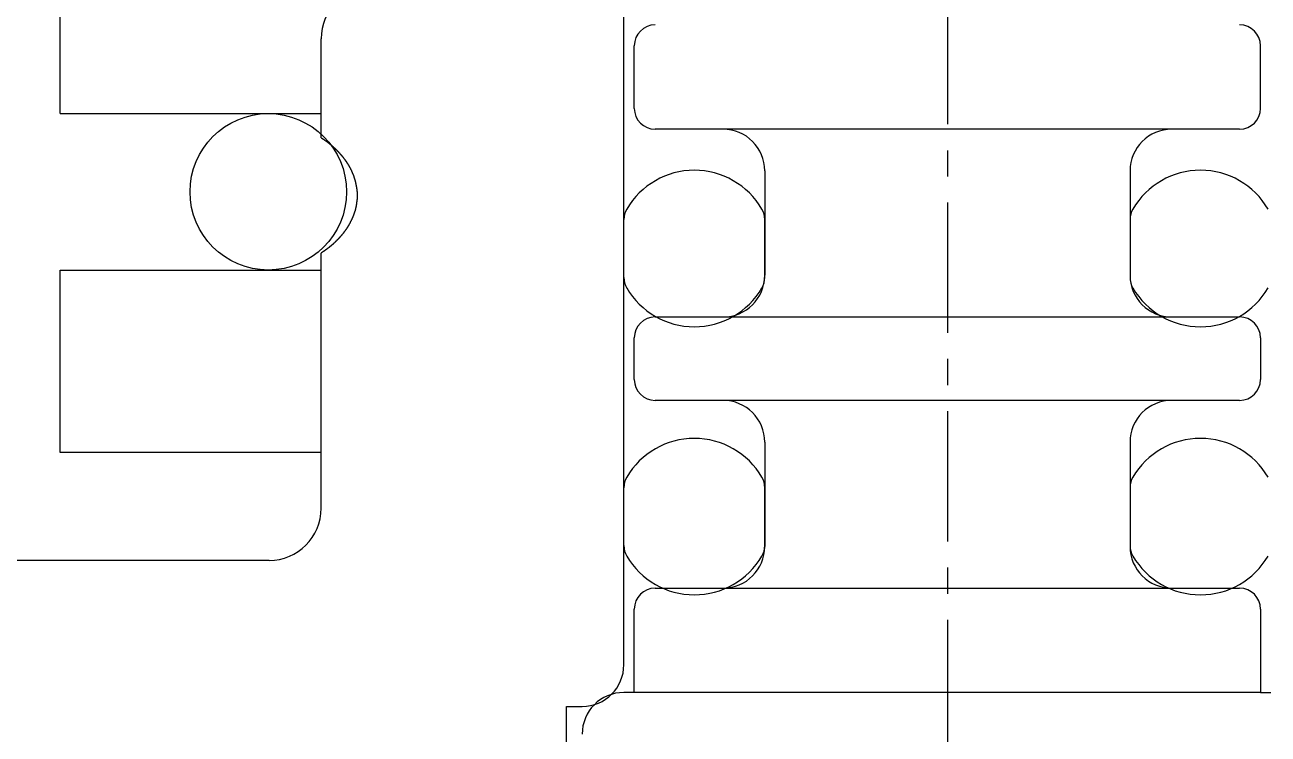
# Model space of a CAD drawing. Extents: x 112 to 170, y 97 to 229.
# Drawn here: x 129.13 to 141.05, y 157.31 to 164.11 of the extents above; entities that cross this region are included whole.
import ezdxf

# ---------------------------------------------------------------- set-up
doc = ezdxf.new("R2010")
doc.units = 0
doc.linetypes.add('CENTER', pattern=[2, 1.25, -0.25, 0.25, -0.25])
doc.layers.get('0').update_dxf_attribs({"linetype": 'CONTINUOUS'})
doc.layers.add('CENTER', color=1, linetype='CENTER')

msp = doc.modelspace()

# ---------------------------------------------------------------- linework, layer by layer
at = {"color": 7, "linetype": 'CONTINUOUS'}
for p, q in [((129.474, 163.258), (129.474, 171.008)), ((134.874, 157.974), (134.874, 164.474)), ((131.974, 163.026), (131.974, 163.974)), ((134.974, 163.308), (134.974, 163.908)), ((140.974, 163.308), (140.974, 163.908)), ((129.474, 163.258), (131.974, 163.258)), ((135.824, 163.108), (135.174, 163.108)), ((140.124, 163.108), (135.824, 163.108)), ((140.774, 163.108), (140.124, 163.108)), ((136.224, 162.708), (136.224, 161.708)), ((139.724, 162.708), (139.724, 161.708)), ((134.874, 161.686), (134.874, 162.241)), ((136.224, 161.686), (136.224, 162.241)), ((139.724, 162.241), (139.724, 161.686)), ((131.974, 159.474), (131.974, 161.921)), ((129.474, 161.758), (131.974, 161.758)), ((129.474, 160.008), (129.474, 161.758)), ((135.174, 161.308), (135.824, 161.308)), ((135.824, 161.308), (140.124, 161.308)), ((140.124, 161.308), (140.774, 161.308)), ((134.974, 160.708), (134.974, 161.108)), ((140.974, 161.108), (140.974, 160.708)), ((135.824, 160.508), (135.174, 160.508)), ((140.124, 160.508), (135.824, 160.508)), ((140.774, 160.508), (140.124, 160.508)), ((136.224, 160.108), (136.224, 159.108)), ((139.724, 160.108), (139.724, 159.108)), ((131.974, 160.008), (129.474, 160.008)), ((134.874, 159.116), (134.874, 159.671)), ((136.224, 159.116), (136.224, 159.671)), ((139.724, 159.671), (139.724, 159.116)), ((131.474, 158.974), (128.552, 158.974)), ((135.174, 158.708), (135.824, 158.708)), ((135.824, 158.708), (140.124, 158.708)), ((140.124, 158.708), (140.774, 158.708)), ((134.974, 157.708), (134.974, 158.508)), ((140.974, 158.508), (140.974, 157.708)), ((134.974, 157.708), (134.874, 157.708)), ((140.974, 157.708), (134.974, 157.708)), ((140.974, 157.708), (141.074, 157.708)), ((134.324, 154.474), (134.324, 157.574)), ((134.324, 157.574), (134.474, 157.574))]:
    msp.add_line(p, q, dxfattribs=at)
at = {"color": 7}
msp.add_polyline3d([(131.974, 163.026, 0), (131.975, 163.025, 0), (131.977, 163.024, 0), (131.978, 163.023, 0), (131.979, 163.023, 0), (131.981, 163.022, 0), (131.982, 163.021, 0), (131.983, 163.02, 0), (131.985, 163.019, 0), (131.986, 163.018, 0), (131.987, 163.017, 0), (131.989, 163.016, 0), (131.99, 163.016, 0), (131.991, 163.015, 0), (131.992, 163.014, 0), (131.994, 163.013, 0), (131.995, 163.012, 0), (131.996, 163.011, 0), (131.998, 163.01, 0), (131.999, 163.009, 0), (132, 163.009, 0), (132.002, 163.008, 0), (132.003, 163.007, 0), (132.004, 163.006, 0), (132.005, 163.005, 0), (132.007, 163.004, 0), (132.008, 163.003, 0), (132.009, 163.002, 0), (132.011, 163.001, 0), (132.012, 163, 0), (132.013, 163, 0), (132.014, 162.999, 0), (132.016, 162.998, 0), (132.017, 162.997, 0), (132.018, 162.996, 0), (132.02, 162.995, 0), (132.021, 162.994, 0), (132.022, 162.993, 0), (132.023, 162.992, 0), (132.025, 162.991, 0), (132.026, 162.99, 0), (132.027, 162.989, 0), (132.028, 162.989, 0), (132.03, 162.988, 0), (132.031, 162.987, 0), (132.032, 162.986, 0), (132.034, 162.985, 0), (132.035, 162.984, 0), (132.036, 162.983, 0), (132.037, 162.982, 0), (132.039, 162.981, 0), (132.04, 162.98, 0), (132.041, 162.979, 0), (132.042, 162.978, 0), (132.044, 162.977, 0), (132.045, 162.976, 0), (132.046, 162.975, 0), (132.047, 162.974, 0), (132.048, 162.973, 0), (132.05, 162.972, 0), (132.051, 162.971, 0), (132.052, 162.97, 0), (132.053, 162.969, 0), (132.055, 162.968, 0), (132.056, 162.967, 0), (132.057, 162.966, 0), (132.058, 162.965, 0), (132.06, 162.964, 0), (132.061, 162.963, 0), (132.062, 162.962, 0), (132.063, 162.961, 0), (132.064, 162.96, 0), (132.066, 162.959, 0), (132.067, 162.958, 0), (132.068, 162.957, 0), (132.069, 162.956, 0), (132.07, 162.955, 0), (132.072, 162.954, 0), (132.073, 162.953, 0), (132.074, 162.952, 0), (132.075, 162.951, 0), (132.076, 162.95, 0), (132.078, 162.949, 0), (132.079, 162.948, 0), (132.08, 162.947, 0), (132.081, 162.946, 0), (132.082, 162.945, 0), (132.083, 162.944, 0), (132.085, 162.943, 0), (132.086, 162.942, 0), (132.087, 162.941, 0), (132.088, 162.94, 0), (132.089, 162.939, 0), (132.09, 162.938, 0), (132.092, 162.937, 0), (132.093, 162.936, 0), (132.094, 162.935, 0), (132.095, 162.934, 0), (132.096, 162.932, 0), (132.097, 162.931, 0), (132.099, 162.93, 0), (132.1, 162.929, 0), (132.101, 162.928, 0), (132.102, 162.927, 0), (132.103, 162.926, 0), (132.104, 162.925, 0), (132.105, 162.924, 0), (132.106, 162.923, 0), (132.108, 162.922, 0), (132.109, 162.921, 0), (132.11, 162.919, 0), (132.111, 162.918, 0), (132.112, 162.917, 0), (132.113, 162.916, 0), (132.114, 162.915, 0), (132.115, 162.914, 0), (132.117, 162.913, 0), (132.118, 162.912, 0), (132.119, 162.911, 0), (132.12, 162.909, 0), (132.121, 162.908, 0), (132.122, 162.907, 0), (132.123, 162.906, 0), (132.124, 162.905, 0), (132.125, 162.904, 0), (132.127, 162.903, 0), (132.128, 162.902, 0), (132.129, 162.9, 0), (132.13, 162.899, 0), (132.131, 162.898, 0), (132.132, 162.897, 0), (132.133, 162.896, 0), (132.134, 162.895, 0), (132.135, 162.894, 0), (132.136, 162.893, 0), (132.137, 162.891, 0), (132.139, 162.89, 0), (132.14, 162.889, 0), (132.141, 162.888, 0), (132.142, 162.887, 0), (132.143, 162.886, 0), (132.144, 162.884, 0), (132.145, 162.883, 0), (132.146, 162.882, 0), (132.147, 162.881, 0), (132.148, 162.88, 0), (132.149, 162.879, 0), (132.15, 162.877, 0), (132.151, 162.876, 0), (132.152, 162.875, 0), (132.153, 162.874, 0), (132.154, 162.873, 0), (132.155, 162.872, 0), (132.156, 162.87, 0), (132.158, 162.869, 0), (132.159, 162.868, 0), (132.16, 162.867, 0), (132.161, 162.866, 0), (132.162, 162.865, 0), (132.163, 162.863, 0), (132.164, 162.862, 0), (132.165, 162.861, 0), (132.166, 162.86, 0), (132.167, 162.859, 0), (132.168, 162.857, 0), (132.169, 162.856, 0), (132.17, 162.855, 0), (132.171, 162.854, 0), (132.172, 162.853, 0), (132.173, 162.851, 0), (132.174, 162.85, 0), (132.175, 162.849, 0), (132.176, 162.848, 0), (132.177, 162.846, 0), (132.178, 162.845, 0), (132.179, 162.844, 0), (132.18, 162.843, 0), (132.181, 162.842, 0), (132.182, 162.84, 0), (132.183, 162.839, 0), (132.184, 162.838, 0), (132.185, 162.837, 0), (132.186, 162.835, 0), (132.187, 162.834, 0), (132.188, 162.833, 0), (132.189, 162.832, 0), (132.189, 162.83, 0), (132.19, 162.829, 0), (132.191, 162.828, 0), (132.192, 162.827, 0), (132.193, 162.825, 0), (132.194, 162.824, 0), (132.195, 162.823, 0), (132.196, 162.822, 0), (132.197, 162.82, 0), (132.198, 162.819, 0), (132.199, 162.818, 0), (132.2, 162.817, 0), (132.201, 162.815, 0), (132.202, 162.814, 0), (132.203, 162.813, 0), (132.204, 162.812, 0), (132.204, 162.81, 0), (132.205, 162.809, 0), (132.206, 162.808, 0), (132.207, 162.806, 0), (132.208, 162.805, 0), (132.209, 162.804, 0), (132.21, 162.803, 0), (132.211, 162.801, 0), (132.212, 162.8, 0), (132.213, 162.799, 0), (132.213, 162.797, 0), (132.214, 162.796, 0), (132.215, 162.795, 0), (132.216, 162.793, 0), (132.217, 162.792, 0), (132.218, 162.791, 0), (132.219, 162.789, 0), (132.22, 162.788, 0), (132.22, 162.787, 0), (132.221, 162.786, 0), (132.222, 162.784, 0), (132.223, 162.783, 0), (132.224, 162.782, 0), (132.225, 162.78, 0), (132.226, 162.779, 0), (132.226, 162.778, 0), (132.227, 162.776, 0), (132.228, 162.775, 0), (132.229, 162.774, 0), (132.23, 162.772, 0), (132.23, 162.771, 0), (132.231, 162.77, 0), (132.232, 162.768, 0), (132.233, 162.767, 0), (132.234, 162.766, 0), (132.235, 162.764, 0), (132.235, 162.763, 0), (132.236, 162.761, 0), (132.237, 162.76, 0), (132.238, 162.759, 0), (132.239, 162.757, 0), (132.239, 162.756, 0), (132.24, 162.755, 0), (132.241, 162.753, 0), (132.242, 162.752, 0), (132.242, 162.751, 0), (132.243, 162.749, 0), (132.244, 162.748, 0), (132.245, 162.746, 0), (132.245, 162.745, 0), (132.246, 162.744, 0), (132.247, 162.742, 0), (132.248, 162.741, 0), (132.248, 162.74, 0), (132.249, 162.738, 0), (132.25, 162.737, 0), (132.251, 162.735, 0), (132.251, 162.734, 0), (132.252, 162.733, 0), (132.253, 162.731, 0), (132.254, 162.73, 0), (132.254, 162.728, 0), (132.255, 162.727, 0), (132.256, 162.726, 0), (132.256, 162.724, 0), (132.257, 162.723, 0), (132.258, 162.721, 0), (132.259, 162.72, 0), (132.259, 162.719, 0), (132.26, 162.717, 0), (132.261, 162.716, 0), (132.261, 162.714, 0), (132.262, 162.713, 0), (132.263, 162.711, 0), (132.263, 162.71, 0), (132.264, 162.709, 0), (132.265, 162.707, 0), (132.265, 162.706, 0), (132.266, 162.704, 0), (132.267, 162.703, 0), (132.267, 162.701, 0), (132.268, 162.7, 0), (132.269, 162.699, 0), (132.269, 162.697, 0), (132.27, 162.696, 0), (132.27, 162.694, 0), (132.271, 162.693, 0), (132.272, 162.691, 0), (132.272, 162.69, 0), (132.273, 162.688, 0), (132.273, 162.687, 0), (132.274, 162.686, 0), (132.275, 162.684, 0), (132.275, 162.683, 0), (132.276, 162.681, 0), (132.276, 162.68, 0), (132.277, 162.678, 0), (132.278, 162.677, 0), (132.278, 162.675, 0), (132.279, 162.674, 0), (132.279, 162.672, 0), (132.28, 162.671, 0), (132.28, 162.67, 0), (132.281, 162.668, 0), (132.282, 162.667, 0), (132.282, 162.665, 0), (132.283, 162.664, 0), (132.283, 162.662, 0), (132.284, 162.661, 0), (132.284, 162.659, 0), (132.285, 162.658, 0), (132.285, 162.656, 0), (132.286, 162.655, 0), (132.286, 162.653, 0), (132.287, 162.652, 0), (132.287, 162.65, 0), (132.288, 162.649, 0), (132.288, 162.647, 0), (132.289, 162.646, 0), (132.289, 162.644, 0), (132.29, 162.643, 0), (132.29, 162.641, 0), (132.291, 162.64, 0), (132.291, 162.638, 0), (132.292, 162.637, 0), (132.292, 162.635, 0), (132.293, 162.634, 0), (132.293, 162.632, 0), (132.294, 162.631, 0), (132.294, 162.629, 0), (132.294, 162.628, 0), (132.295, 162.626, 0), (132.295, 162.625, 0), (132.296, 162.623, 0), (132.296, 162.622, 0), (132.297, 162.62, 0), (132.297, 162.619, 0), (132.297, 162.617, 0), (132.298, 162.616, 0), (132.298, 162.614, 0), (132.299, 162.613, 0), (132.299, 162.611, 0), (132.299, 162.61, 0), (132.3, 162.608, 0), (132.3, 162.607, 0), (132.301, 162.605, 0), (132.301, 162.603, 0), (132.301, 162.602, 0), (132.302, 162.6, 0), (132.302, 162.599, 0), (132.302, 162.597, 0), (132.303, 162.596, 0), (132.303, 162.594, 0), (132.304, 162.593, 0), (132.304, 162.591, 0), (132.304, 162.59, 0), (132.305, 162.588, 0), (132.305, 162.587, 0), (132.305, 162.585, 0), (132.306, 162.584, 0), (132.306, 162.582, 0), (132.306, 162.58, 0), (132.306, 162.579, 0), (132.307, 162.577, 0), (132.307, 162.576, 0), (132.307, 162.574, 0), (132.308, 162.573, 0), (132.308, 162.571, 0), (132.308, 162.57, 0), (132.309, 162.568, 0), (132.309, 162.567, 0), (132.309, 162.565, 0), (132.309, 162.563, 0), (132.31, 162.562, 0), (132.31, 162.56, 0), (132.31, 162.559, 0), (132.31, 162.557, 0), (132.311, 162.556, 0), (132.311, 162.554, 0), (132.311, 162.553, 0), (132.311, 162.551, 0), (132.312, 162.549, 0), (132.312, 162.548, 0), (132.312, 162.546, 0), (132.312, 162.545, 0), (132.313, 162.543, 0), (132.313, 162.542, 0), (132.313, 162.54, 0), (132.313, 162.539, 0), (132.313, 162.537, 0), (132.314, 162.535, 0), (132.314, 162.534, 0), (132.314, 162.532, 0), (132.314, 162.531, 0), (132.314, 162.529, 0), (132.315, 162.528, 0), (132.315, 162.526, 0), (132.315, 162.525, 0), (132.315, 162.523, 0), (132.315, 162.521, 0), (132.316, 162.52, 0), (132.316, 162.518, 0), (132.316, 162.517, 0), (132.316, 162.515, 0), (132.316, 162.514, 0), (132.316, 162.512, 0), (132.317, 162.51, 0), (132.317, 162.509, 0), (132.317, 162.507, 0), (132.317, 162.506, 0), (132.317, 162.504, 0), (132.317, 162.503, 0), (132.317, 162.501, 0), (132.317, 162.5, 0), (132.318, 162.498, 0), (132.318, 162.496, 0), (132.318, 162.495, 0), (132.318, 162.493, 0), (132.318, 162.492, 0), (132.318, 162.49, 0), (132.318, 162.489, 0), (132.318, 162.487, 0), (132.318, 162.485, 0), (132.318, 162.484, 0), (132.318, 162.482, 0), (132.318, 162.481, 0), (132.318, 162.479, 0), (132.318, 162.478, 0), (132.318, 162.476, 0), (132.318, 162.474, 0), (132.318, 162.473, 0), (132.318, 162.471, 0), (132.318, 162.47, 0), (132.318, 162.468, 0), (132.318, 162.467, 0), (132.318, 162.465, 0), (132.318, 162.463, 0), (132.318, 162.462, 0), (132.318, 162.46, 0), (132.318, 162.459, 0), (132.318, 162.457, 0), (132.318, 162.456, 0), (132.318, 162.454, 0), (132.318, 162.452, 0), (132.318, 162.451, 0), (132.318, 162.449, 0), (132.318, 162.448, 0), (132.318, 162.446, 0), (132.317, 162.445, 0), (132.317, 162.443, 0), (132.317, 162.441, 0), (132.317, 162.44, 0), (132.317, 162.438, 0), (132.317, 162.437, 0), (132.317, 162.435, 0), (132.316, 162.434, 0), (132.316, 162.432, 0), (132.316, 162.43, 0), (132.316, 162.429, 0), (132.316, 162.427, 0), (132.315, 162.426, 0), (132.315, 162.424, 0), (132.315, 162.423, 0), (132.315, 162.421, 0), (132.315, 162.42, 0), (132.314, 162.418, 0), (132.314, 162.416, 0), (132.314, 162.415, 0), (132.314, 162.413, 0), (132.314, 162.412, 0), (132.313, 162.41, 0), (132.313, 162.409, 0), (132.313, 162.407, 0), (132.313, 162.406, 0), (132.313, 162.404, 0), (132.312, 162.402, 0), (132.312, 162.401, 0), (132.312, 162.399, 0), (132.312, 162.398, 0), (132.312, 162.396, 0), (132.312, 162.395, 0), (132.311, 162.393, 0), (132.311, 162.391, 0), (132.311, 162.39, 0), (132.311, 162.388, 0), (132.311, 162.387, 0), (132.31, 162.385, 0), (132.31, 162.384, 0), (132.31, 162.382, 0), (132.31, 162.381, 0), (132.309, 162.379, 0), (132.309, 162.377, 0), (132.309, 162.376, 0), (132.309, 162.374, 0), (132.308, 162.373, 0), (132.308, 162.371, 0), (132.308, 162.37, 0), (132.308, 162.368, 0), (132.307, 162.367, 0), (132.307, 162.365, 0), (132.307, 162.364, 0), (132.307, 162.362, 0), (132.306, 162.36, 0), (132.306, 162.359, 0), (132.306, 162.357, 0), (132.305, 162.356, 0), (132.305, 162.354, 0), (132.305, 162.353, 0), (132.304, 162.351, 0), (132.304, 162.35, 0), (132.303, 162.348, 0), (132.303, 162.347, 0), (132.303, 162.345, 0), (132.302, 162.344, 0), (132.302, 162.342, 0), (132.302, 162.341, 0), (132.301, 162.339, 0), (132.301, 162.337, 0), (132.3, 162.336, 0), (132.3, 162.334, 0), (132.3, 162.333, 0), (132.299, 162.331, 0), (132.299, 162.33, 0), (132.298, 162.328, 0), (132.298, 162.327, 0), (132.297, 162.325, 0), (132.297, 162.324, 0), (132.296, 162.322, 0), (132.296, 162.321, 0), (132.295, 162.319, 0), (132.295, 162.318, 0), (132.294, 162.316, 0), (132.294, 162.315, 0), (132.293, 162.313, 0), (132.293, 162.312, 0), (132.292, 162.31, 0), (132.292, 162.309, 0), (132.291, 162.307, 0), (132.291, 162.306, 0), (132.29, 162.304, 0), (132.29, 162.303, 0), (132.289, 162.302, 0), (132.289, 162.3, 0), (132.288, 162.299, 0), (132.288, 162.297, 0), (132.287, 162.296, 0), (132.287, 162.294, 0), (132.286, 162.293, 0), (132.286, 162.291, 0), (132.285, 162.29, 0), (132.284, 162.288, 0), (132.284, 162.287, 0), (132.283, 162.285, 0), (132.283, 162.284, 0), (132.282, 162.282, 0), (132.282, 162.281, 0), (132.281, 162.279, 0), (132.28, 162.278, 0), (132.28, 162.277, 0), (132.279, 162.275, 0), (132.279, 162.274, 0), (132.278, 162.272, 0), (132.277, 162.271, 0), (132.277, 162.269, 0), (132.276, 162.268, 0), (132.276, 162.266, 0), (132.275, 162.265, 0), (132.274, 162.263, 0), (132.274, 162.262, 0), (132.273, 162.261, 0), (132.273, 162.259, 0), (132.272, 162.258, 0), (132.271, 162.256, 0), (132.271, 162.255, 0), (132.27, 162.253, 0), (132.27, 162.252, 0), (132.269, 162.25, 0), (132.268, 162.249, 0), (132.268, 162.248, 0), (132.267, 162.246, 0), (132.266, 162.245, 0), (132.266, 162.243, 0), (132.265, 162.242, 0), (132.264, 162.24, 0), (132.264, 162.239, 0), (132.263, 162.238, 0), (132.262, 162.236, 0), (132.262, 162.235, 0), (132.261, 162.233, 0), (132.26, 162.232, 0), (132.26, 162.23, 0), (132.259, 162.229, 0), (132.258, 162.228, 0), (132.258, 162.226, 0), (132.257, 162.225, 0), (132.256, 162.223, 0), (132.255, 162.222, 0), (132.255, 162.221, 0), (132.254, 162.219, 0), (132.253, 162.218, 0), (132.253, 162.216, 0), (132.252, 162.215, 0), (132.251, 162.214, 0), (132.25, 162.212, 0), (132.25, 162.211, 0), (132.249, 162.209, 0), (132.248, 162.208, 0), (132.248, 162.207, 0), (132.247, 162.205, 0), (132.246, 162.204, 0), (132.245, 162.203, 0), (132.245, 162.201, 0), (132.244, 162.2, 0), (132.243, 162.198, 0), (132.242, 162.197, 0), (132.242, 162.196, 0), (132.241, 162.194, 0), (132.24, 162.193, 0), (132.239, 162.192, 0), (132.238, 162.19, 0), (132.238, 162.189, 0), (132.237, 162.187, 0), (132.236, 162.186, 0), (132.235, 162.185, 0), (132.234, 162.183, 0), (132.234, 162.182, 0), (132.233, 162.181, 0), (132.232, 162.179, 0), (132.231, 162.178, 0), (132.23, 162.177, 0), (132.23, 162.175, 0), (132.229, 162.174, 0), (132.228, 162.173, 0), (132.227, 162.171, 0), (132.226, 162.17, 0), (132.225, 162.169, 0), (132.225, 162.167, 0), (132.224, 162.166, 0), (132.223, 162.165, 0), (132.222, 162.163, 0), (132.221, 162.162, 0), (132.22, 162.161, 0), (132.22, 162.159, 0), (132.219, 162.158, 0), (132.218, 162.157, 0), (132.217, 162.155, 0), (132.216, 162.154, 0), (132.215, 162.153, 0), (132.214, 162.151, 0), (132.213, 162.15, 0), (132.213, 162.149, 0), (132.212, 162.148, 0), (132.211, 162.146, 0), (132.21, 162.145, 0), (132.209, 162.144, 0), (132.208, 162.142, 0), (132.207, 162.141, 0), (132.206, 162.14, 0), (132.205, 162.138, 0), (132.204, 162.137, 0), (132.204, 162.136, 0), (132.203, 162.135, 0), (132.202, 162.133, 0), (132.201, 162.132, 0), (132.2, 162.131, 0), (132.199, 162.13, 0), (132.198, 162.128, 0), (132.197, 162.127, 0), (132.196, 162.126, 0), (132.195, 162.125, 0), (132.194, 162.123, 0), (132.193, 162.122, 0), (132.192, 162.121, 0), (132.191, 162.12, 0), (132.19, 162.118, 0), (132.189, 162.117, 0), (132.189, 162.116, 0), (132.188, 162.115, 0), (132.187, 162.113, 0), (132.186, 162.112, 0), (132.185, 162.111, 0), (132.184, 162.11, 0), (132.183, 162.108, 0), (132.182, 162.107, 0), (132.181, 162.106, 0), (132.18, 162.105, 0), (132.179, 162.103, 0), (132.178, 162.102, 0), (132.177, 162.101, 0), (132.176, 162.1, 0), (132.175, 162.099, 0), (132.174, 162.097, 0), (132.173, 162.096, 0), (132.172, 162.095, 0), (132.171, 162.094, 0), (132.17, 162.093, 0), (132.169, 162.091, 0), (132.168, 162.09, 0), (132.167, 162.089, 0), (132.166, 162.088, 0), (132.165, 162.087, 0), (132.164, 162.085, 0), (132.163, 162.084, 0), (132.162, 162.083, 0), (132.161, 162.082, 0), (132.16, 162.081, 0), (132.159, 162.079, 0), (132.158, 162.078, 0), (132.156, 162.077, 0), (132.155, 162.076, 0), (132.154, 162.075, 0), (132.153, 162.073, 0), (132.152, 162.072, 0), (132.151, 162.071, 0), (132.15, 162.07, 0), (132.149, 162.069, 0), (132.148, 162.068, 0), (132.147, 162.066, 0), (132.146, 162.065, 0), (132.145, 162.064, 0), (132.144, 162.063, 0), (132.143, 162.062, 0), (132.142, 162.061, 0), (132.141, 162.06, 0), (132.14, 162.058, 0), (132.139, 162.057, 0), (132.137, 162.056, 0), (132.136, 162.055, 0), (132.135, 162.054, 0), (132.134, 162.053, 0), (132.133, 162.052, 0), (132.132, 162.05, 0), (132.131, 162.049, 0), (132.13, 162.048, 0), (132.129, 162.047, 0), (132.128, 162.046, 0), (132.127, 162.045, 0), (132.125, 162.044, 0), (132.124, 162.042, 0), (132.123, 162.041, 0), (132.122, 162.04, 0), (132.121, 162.039, 0), (132.12, 162.038, 0), (132.119, 162.037, 0), (132.118, 162.036, 0), (132.117, 162.035, 0), (132.115, 162.034, 0), (132.114, 162.032, 0), (132.113, 162.031, 0), (132.112, 162.03, 0), (132.111, 162.029, 0), (132.11, 162.028, 0), (132.109, 162.027, 0), (132.108, 162.026, 0), (132.106, 162.025, 0), (132.105, 162.024, 0), (132.104, 162.023, 0), (132.103, 162.021, 0), (132.102, 162.02, 0), (132.101, 162.019, 0), (132.1, 162.018, 0), (132.099, 162.017, 0), (132.097, 162.016, 0), (132.096, 162.015, 0), (132.095, 162.014, 0), (132.094, 162.013, 0), (132.093, 162.012, 0), (132.092, 162.011, 0), (132.09, 162.01, 0), (132.089, 162.009, 0), (132.088, 162.008, 0), (132.087, 162.007, 0), (132.086, 162.005, 0), (132.085, 162.004, 0), (132.083, 162.003, 0), (132.082, 162.002, 0), (132.081, 162.001, 0), (132.08, 162, 0), (132.079, 161.999, 0), (132.078, 161.998, 0), (132.076, 161.997, 0), (132.075, 161.996, 0), (132.074, 161.995, 0), (132.073, 161.994, 0), (132.072, 161.993, 0), (132.07, 161.992, 0), (132.069, 161.991, 0), (132.068, 161.99, 0), (132.067, 161.989, 0), (132.066, 161.988, 0), (132.064, 161.987, 0), (132.063, 161.986, 0), (132.062, 161.985, 0), (132.061, 161.984, 0), (132.06, 161.983, 0), (132.058, 161.982, 0), (132.057, 161.981, 0), (132.056, 161.98, 0), (132.055, 161.979, 0), (132.053, 161.978, 0), (132.052, 161.977, 0), (132.051, 161.976, 0), (132.05, 161.975, 0), (132.048, 161.974, 0), (132.047, 161.973, 0), (132.046, 161.972, 0), (132.045, 161.971, 0), (132.044, 161.97, 0), (132.042, 161.969, 0), (132.041, 161.968, 0), (132.04, 161.967, 0), (132.039, 161.966, 0), (132.037, 161.966, 0), (132.036, 161.965, 0), (132.035, 161.964, 0), (132.034, 161.963, 0), (132.032, 161.962, 0), (132.031, 161.961, 0), (132.03, 161.96, 0), (132.028, 161.959, 0), (132.027, 161.958, 0), (132.026, 161.957, 0), (132.025, 161.956, 0), (132.023, 161.955, 0), (132.022, 161.954, 0), (132.021, 161.953, 0), (132.02, 161.952, 0), (132.018, 161.952, 0), (132.017, 161.951, 0), (132.016, 161.95, 0), (132.014, 161.949, 0), (132.013, 161.948, 0), (132.012, 161.947, 0), (132.011, 161.946, 0), (132.009, 161.945, 0), (132.008, 161.944, 0), (132.007, 161.943, 0), (132.005, 161.943, 0), (132.004, 161.942, 0), (132.003, 161.941, 0), (132.002, 161.94, 0), (132, 161.939, 0), (131.999, 161.938, 0), (131.998, 161.937, 0), (131.996, 161.936, 0), (131.995, 161.935, 0), (131.994, 161.935, 0), (131.992, 161.934, 0), (131.991, 161.933, 0), (131.99, 161.932, 0), (131.989, 161.931, 0), (131.987, 161.93, 0), (131.986, 161.929, 0), (131.985, 161.928, 0), (131.983, 161.928, 0), (131.982, 161.927, 0), (131.981, 161.926, 0), (131.979, 161.925, 0), (131.978, 161.924, 0), (131.977, 161.923, 0), (131.975, 161.922, 0), (131.974, 161.921, 0)], dxfattribs=at)
at = {"color": 7, "linetype": 'CONTINUOUS'}
msp.add_circle((131.467, 162.508), 0.75, dxfattribs=at)
for centre, radius, start, end in [((132.474, 163.974), 0.5, 90, 180), ((135.174, 163.908), 0.2, 90, 180), ((140.774, 163.908), 0.2, 0, 90), ((135.174, 163.308), 0.2, 180, 270), ((140.774, 163.308), 0.2, 270, 360), ((135.824, 162.708), 0.4, 0, 90), ((140.124, 162.708), 0.4, 90, 180), ((135.549, 161.964), 0.75, 30.2726, 149.7274), ((140.399, 161.964), 0.75, 30.2726, 149.7274), ((135.074, 162.241), 0.2, 149.7274, 180), ((136.024, 162.241), 0.2, 0, 30.2726), ((139.924, 162.241), 0.2, 149.7274, 180), ((135.074, 161.686), 0.2, 180, 210.2726), ((135.824, 161.708), 0.4, 270, 360), ((136.024, 161.686), 0.2, 329.7274, 0), ((140.124, 161.708), 0.4, 180, 270), ((139.924, 161.686), 0.2, 180, 210.2726), ((135.549, 161.964), 0.75, 210.2726, 329.7274), ((140.399, 161.964), 0.75, 210.2726, 329.7274), ((135.174, 161.108), 0.2, 90, 180), ((140.774, 161.108), 0.2, 0, 90), ((135.174, 160.708), 0.2, 180, 270), ((140.774, 160.708), 0.2, 270, 0), ((135.824, 160.108), 0.4, 0, 90), ((140.124, 160.108), 0.4, 90, 180), ((135.549, 159.394), 0.75, 30.2726, 149.7274), ((140.399, 159.394), 0.75, 30.2726, 149.7274), ((135.074, 159.671), 0.2, 149.7274, 180), ((136.024, 159.671), 0.2, 0, 30.2726), ((139.924, 159.671), 0.2, 149.7274, 180), ((131.474, 159.474), 0.5, 270, 360), ((135.074, 159.116), 0.2, 180, 210.2726), ((135.824, 159.108), 0.4, 270, 0), ((136.024, 159.116), 0.2, 329.7274, 0), ((139.924, 159.116), 0.2, 180, 210.2726), ((140.124, 159.108), 0.4, 180, 270), ((135.549, 159.394), 0.75, 210.2726, 329.7274), ((140.399, 159.394), 0.75, 210.2726, 329.7274), ((135.174, 158.508), 0.2, 90, 180), ((140.774, 158.508), 0.2, 0, 90), ((134.474, 157.974), 0.4, 270, 0), ((134.874, 157.308), 0.4, 90, 180)]:
    msp.add_arc(centre, radius, start, end, dxfattribs=at)
at = {"layer": 'CENTER', "color": 1, "linetype": 'CENTER'}
msp.add_line((137.974, 172.405), (137.974, 135.577), dxfattribs=at)

doc.saveas('drawing.dxf')
